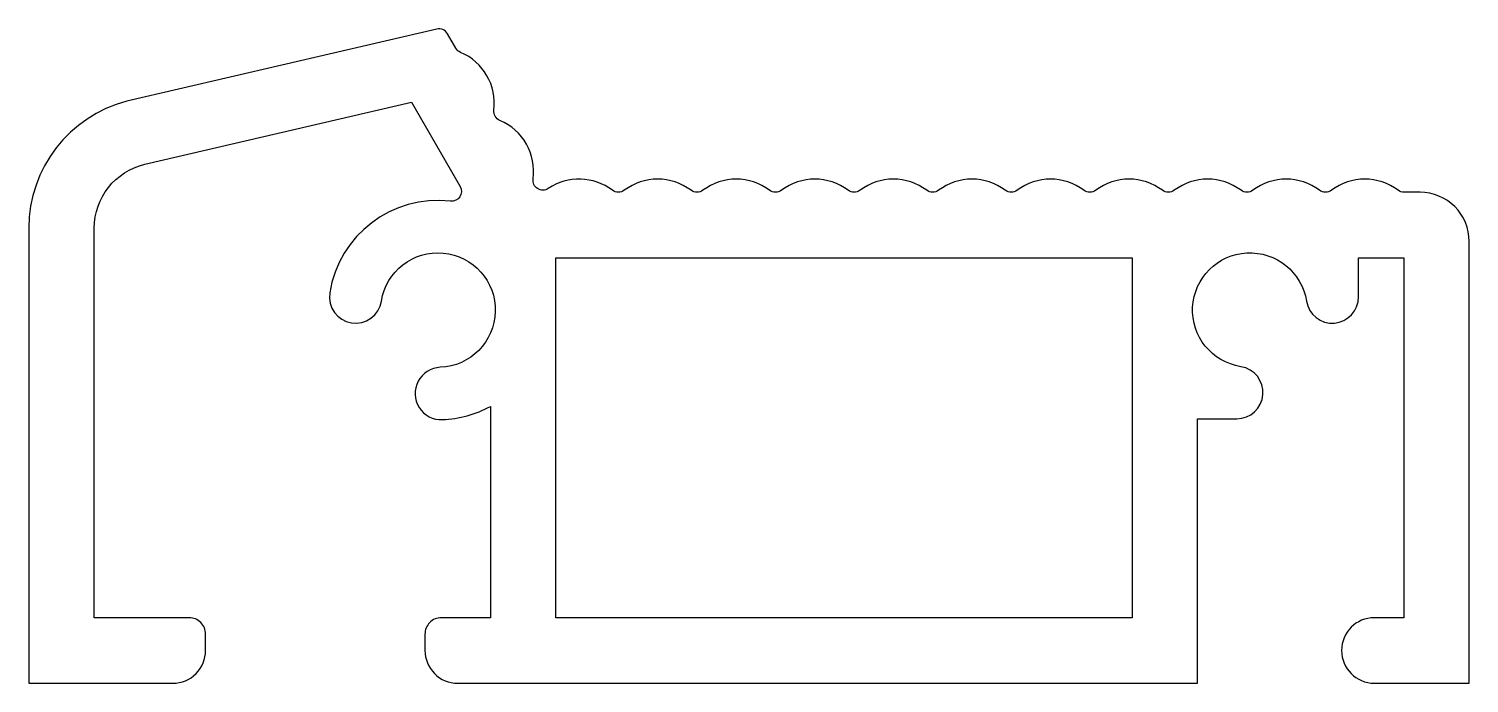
# Model space of a CAD drawing. Extents: x 127.9 to 171.9, y 213.3 to 233.3.
import ezdxf

# ---------------------------------------------------------------- set-up
doc = ezdxf.new("R2010")
doc.units = 0
doc.header["$LTSCALE"] = 15
doc.layers.get('0').update_dxf_attribs({"linetype": 'CONTINUOUS'})

msp = doc.modelspace()

# ---------------------------------------------------------------- linework, layer by layer
at = {"color": 0, "linetype": 'BYBLOCK'}
msp.add_lwpolyline([(157.761, 228.327, 0.335431), (155.723, 228.327, -0.335431), (155.361, 228.327, 0.335431), (153.323, 228.327, -0.335431), (152.961, 228.327, 0.335431), (150.923, 228.327, -0.335431), (150.561, 228.327, 0.335431), (148.523, 228.327, -0.335431), (148.161, 228.327, 0.335431), (146.123, 228.327, -0.335431), (145.761, 228.327, 0.319701), (143.801, 228.383, -0.647686), (143.337, 228.674, 0.339347), (142.321, 230.462, -0.335431), (142.14, 230.776, 0.335431), (141.121, 232.541, -0.163246), (140.978, 232.667), (140.721, 233.112, 0.330356), (140.393, 233.254), (130.924, 231.046, 0.34142), (127.932, 227.175), (127.932, 226.773), (127.932, 213.267), (132.332, 213.267, 0.414214), (133.332, 214.267), (133.332, 214.767, 0.414214), (132.832, 215.267), (129.932, 215.267), (129.932, 227.174, -0.348603), (131.477, 229.121), (139.62, 231.02), (141.107, 228.443, -0.616071), (140.813, 227.995, 0.401588), (137.123, 225.192, 1), (138.703, 224.941, -2.11379), (140.5, 222.918, 1), (140.563, 221.319, 0.115183), (142.032, 221.724), (142.032, 215.267), (140.532, 215.267, 0.414214), (140.032, 214.767), (140.032, 214.267, 0.414214), (141.032, 213.267), (163.632, 213.267), (163.632, 221.348), (164.832, 221.348, 0.924189), (164.957, 222.938, -1.961559), (166.96, 224.941, 0.924189), (168.55, 225.067), (168.55, 226.267), (169.932, 226.267), (169.932, 215.267), (169.032, 215.267, 1), (169.032, 213.267), (171.932, 213.267), (171.932, 226.767, 0.414214), (170.432, 228.267), (169.942, 228.267, -0.163246), (169.761, 228.327, 0.335431), (167.723, 228.327, -0.335431), (167.361, 228.327, 0.335431), (165.323, 228.327, -0.335431), (164.961, 228.327, 0.335431), (162.923, 228.327, -0.335431), (162.561, 228.327, 0.335431), (160.523, 228.327, -0.335431), (160.161, 228.327, 0.335431), (158.123, 228.327, -0.335431)], format="xyb", close=True, dxfattribs=at)
msp.add_lwpolyline([(144.032, 215.267), (144.032, 226.267), (161.632, 226.267), (161.632, 215.267)], close=True, dxfattribs=at)

doc.saveas('drawing.dxf')
